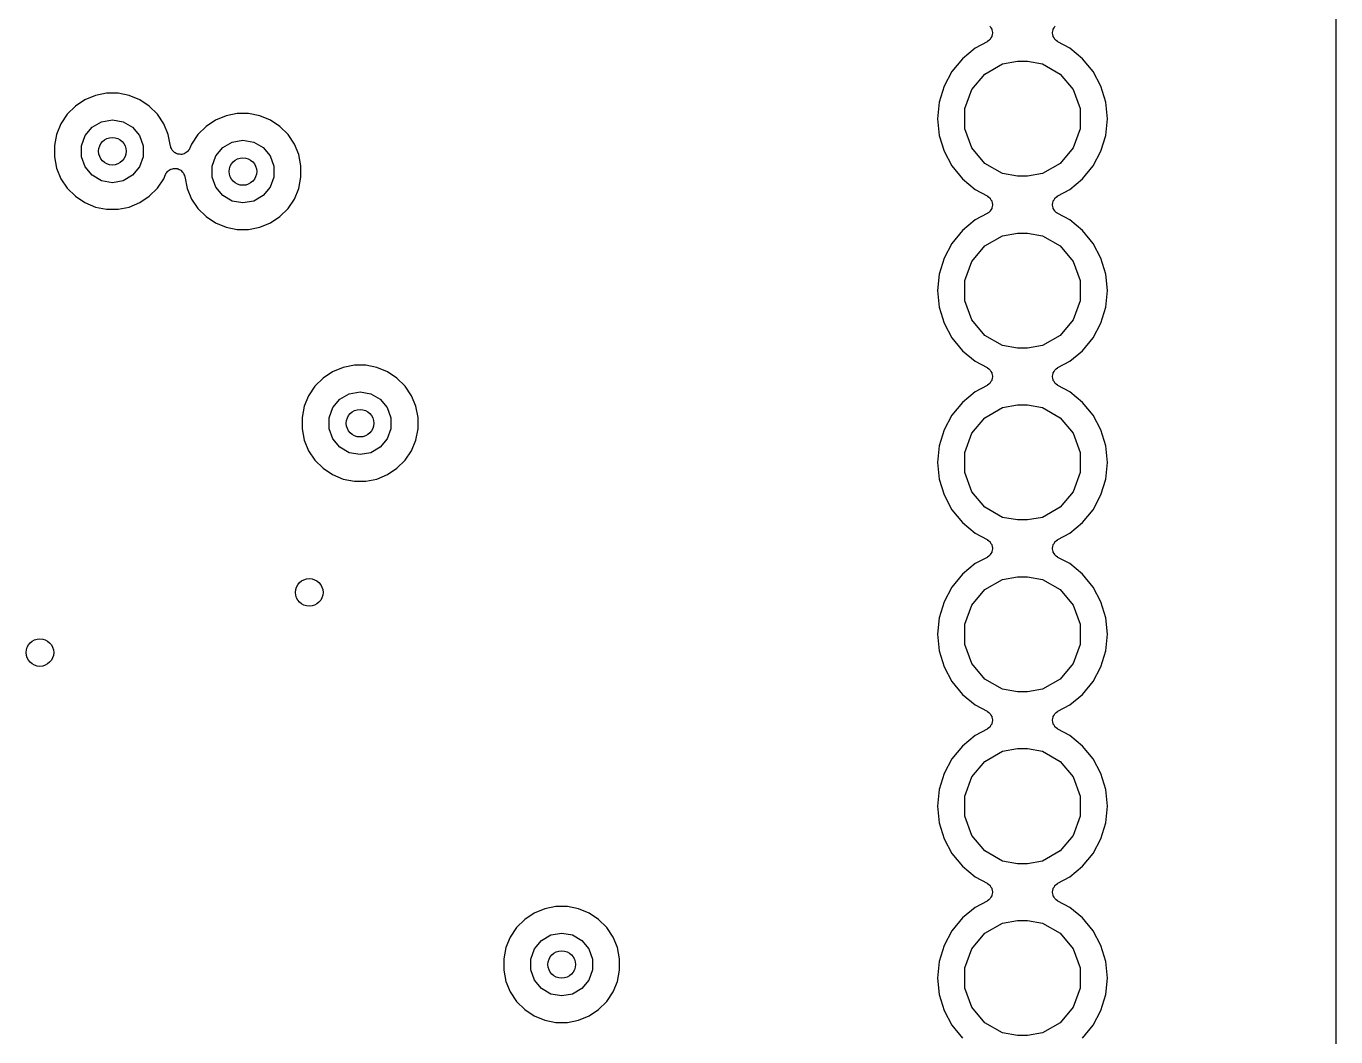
# Model space of a CAD drawing. Extents: x 91.4 to 190.2, y -113.9 to -59.9.
# Drawn here: x 170.17 to 189.52, y -99.22 to -84.28 of the extents above; entities that cross this region are included whole.
import ezdxf

# ---------------------------------------------------------------- set-up
doc = ezdxf.new("R2010")
doc.units = 0
doc.header["$MEASUREMENT"] = 0
doc.layers.add('BLACK', color=7, linetype='CONTINUOUS')

msp = doc.modelspace()

# ---------------------------------------------------------------- linework, layer by layer
at = {"layer": 'BLACK', "linetype": 'CONTINUOUS'}
for p, q in [((189.52, -62.0385), (189.52, -109.157)), ((184.408, -84.2799), (184.41, -84.2841)), ((184.41, -84.2841), (184.414, -84.2874)), ((184.414, -84.2874), (184.424, -84.3061)), ((184.424, -84.3061), (184.435, -84.3241)), ((184.435, -84.3241), (184.436, -84.329)), ((184.436, -84.329), (184.439, -84.3333)), ((184.439, -84.3333), (184.442, -84.3543)), ((184.442, -84.3543), (184.446, -84.3751)), ((184.446, -84.3751), (184.445, -84.38)), ((185.334, -84.3751), (185.338, -84.3543)), ((185.335, -84.38), (185.334, -84.3751)), ((185.338, -84.3543), (185.341, -84.3333)), ((185.341, -84.3333), (185.344, -84.329)), ((185.344, -84.329), (185.345, -84.3241)), ((185.345, -84.3241), (185.356, -84.3061)), ((185.356, -84.3061), (185.366, -84.2874)), ((185.366, -84.2874), (185.37, -84.2841)), ((185.37, -84.2841), (185.372, -84.2799)), ((184.367, -84.5123), (184.192, -84.6056)), ((184.371, -84.5092), (184.367, -84.5123)), ((184.375, -84.5074), (184.371, -84.5092)), ((184.391, -84.4932), (184.375, -84.5074)), ((184.408, -84.4801), (184.391, -84.4932)), ((184.41, -84.4759), (184.408, -84.4801)), ((184.414, -84.4726), (184.41, -84.4759)), ((184.424, -84.4539), (184.414, -84.4726)), ((184.435, -84.4359), (184.424, -84.4539)), ((184.436, -84.431), (184.435, -84.4359)), ((184.439, -84.4267), (184.436, -84.431)), ((184.442, -84.4057), (184.439, -84.4267)), ((184.446, -84.3849), (184.442, -84.4057)), ((184.445, -84.38), (184.446, -84.3849)), ((185.334, -84.3849), (185.335, -84.38)), ((185.338, -84.4057), (185.334, -84.3849)), ((185.341, -84.4267), (185.338, -84.4057)), ((185.344, -84.431), (185.341, -84.4267)), ((185.345, -84.4359), (185.344, -84.431)), ((185.356, -84.4539), (185.345, -84.4359)), ((185.366, -84.4726), (185.356, -84.4539)), ((185.37, -84.4759), (185.366, -84.4726)), ((185.372, -84.4801), (185.37, -84.4759)), ((185.389, -84.4932), (185.372, -84.4801)), ((185.405, -84.5074), (185.389, -84.4932)), ((185.409, -84.5092), (185.405, -84.5074)), ((185.413, -84.5123), (185.409, -84.5092)), ((185.588, -84.6056), (185.413, -84.5123)), ((184.002, -84.7618), (183.846, -84.9522)), ((184.192, -84.6056), (184.002, -84.7618)), ((185.778, -84.7618), (185.588, -84.6056)), ((185.934, -84.9522), (185.778, -84.7618)), ((183.846, -84.9522), (183.73, -85.1693)), ((184.335, -84.9888), (184.595, -84.8389)), ((184.595, -84.8389), (184.816, -84.8)), ((184.816, -84.8), (184.964, -84.8)), ((184.964, -84.8), (185.185, -84.8389)), ((185.185, -84.8389), (185.445, -84.9888)), ((186.05, -85.1693), (185.934, -84.9522)), ((184.143, -85.2184), (184.335, -84.9888)), ((185.445, -84.9888), (185.637, -85.2184)), ((171.19, -85.3057), (171.034, -85.3704)), ((171.356, -85.2728), (171.19, -85.3057)), ((171.524, -85.2728), (171.356, -85.2728)), ((171.69, -85.3057), (171.524, -85.2728)), ((171.846, -85.3704), (171.69, -85.3057)), ((183.73, -85.1693), (183.658, -85.405)), ((184.04, -85.5001), (184.143, -85.2184)), ((185.637, -85.2184), (185.74, -85.5001)), ((186.122, -85.405), (186.05, -85.1693)), ((170.894, -85.4642), (170.774, -85.5836)), ((171.034, -85.3704), (170.894, -85.4642)), ((171.986, -85.4642), (171.846, -85.3704)), ((172.106, -85.5836), (171.986, -85.4642)), ((183.658, -85.405), (183.634, -85.65)), ((184.04, -85.7999), (184.04, -85.5001)), ((185.74, -85.5001), (185.74, -85.7999)), ((186.146, -85.65), (186.122, -85.405)), ((170.68, -85.724), (170.616, -85.88)), ((170.774, -85.5836), (170.68, -85.724)), ((171.142, -85.7744), (171.281, -85.6937)), ((171.281, -85.6937), (171.44, -85.6657)), ((171.44, -85.6657), (171.599, -85.6937)), ((171.599, -85.6937), (171.738, -85.7744)), ((172.2, -85.724), (172.106, -85.5836)), ((172.264, -85.88), (172.2, -85.724)), ((172.964, -85.6704), (172.824, -85.7642)), ((173.12, -85.6057), (172.964, -85.6704)), ((173.286, -85.5728), (173.12, -85.6057)), ((173.454, -85.5728), (173.286, -85.5728)), ((173.62, -85.6057), (173.454, -85.5728)), ((173.776, -85.6704), (173.62, -85.6057)), ((173.916, -85.7642), (173.776, -85.6704)), ((183.634, -85.65), (183.658, -85.895)), ((186.122, -85.895), (186.146, -85.65)), ((170.616, -85.88), (170.583, -86.0456)), ((170.983, -86.0494), (171.038, -85.8979)), ((171.038, -85.8979), (171.142, -85.7744)), ((171.738, -85.7744), (171.842, -85.8979)), ((171.842, -85.8979), (171.897, -86.0494)), ((172.299, -86.0568), (172.264, -85.88)), ((172.704, -85.8836), (172.61, -86.024)), ((172.824, -85.7642), (172.704, -85.8836)), ((174.036, -85.8836), (173.916, -85.7642)), ((174.13, -86.024), (174.036, -85.8836)), ((183.658, -85.895), (183.73, -86.1307)), ((184.143, -86.0816), (184.04, -85.7999)), ((185.74, -85.7999), (185.637, -86.0816)), ((186.05, -86.1307), (186.122, -85.895)), ((170.583, -86.0456), (170.583, -86.2144)), ((170.983, -86.2106), (170.983, -86.0494)), ((171.897, -86.0494), (171.897, -86.2106)), ((172.302, -86.0644), (172.299, -86.0568)), ((172.303, -86.0726), (172.302, -86.0644)), ((172.312, -86.0885), (172.303, -86.0726)), ((172.318, -86.1053), (172.312, -86.0885)), ((172.324, -86.1115), (172.318, -86.1053)), ((172.328, -86.1188), (172.324, -86.1115)), ((172.341, -86.1309), (172.328, -86.1188)), ((172.567, -86.1137), (172.557, -86.1288)), ((172.578, -86.0996), (172.567, -86.1137)), ((172.581, -86.0918), (172.578, -86.0996)), ((172.585, -86.0849), (172.581, -86.0918)), ((172.61, -86.024), (172.585, -86.0849)), ((172.968, -86.1979), (173.072, -86.0744)), ((173.072, -86.0744), (173.211, -85.9937)), ((173.211, -85.9937), (173.37, -85.9657)), ((173.37, -85.9657), (173.529, -85.9937)), ((173.529, -85.9937), (173.668, -86.0744)), ((173.668, -86.0744), (173.772, -86.1979)), ((174.194, -86.18), (174.13, -86.024)), ((184.335, -86.3112), (184.143, -86.0816)), ((185.637, -86.0816), (185.445, -86.3112)), ((170.583, -86.2144), (170.616, -86.38)), ((171.038, -86.3621), (170.983, -86.2106)), ((171.897, -86.2106), (171.842, -86.3621)), ((172.353, -86.1445), (172.341, -86.1309)), ((172.36, -86.1484), (172.353, -86.1445)), ((172.366, -86.154), (172.36, -86.1484)), ((172.383, -86.1609), (172.366, -86.154)), ((172.398, -86.1695), (172.383, -86.1609)), ((172.406, -86.1708), (172.398, -86.1695)), ((172.414, -86.1739), (172.406, -86.1708)), ((172.432, -86.1747), (172.414, -86.1739)), ((172.45, -86.1775), (172.432, -86.1747)), ((172.458, -86.1758), (172.45, -86.1775)), ((172.466, -86.1762), (172.458, -86.1758)), ((172.483, -86.1708), (172.466, -86.1762)), ((172.501, -86.1673), (172.483, -86.1708)), ((172.508, -86.163), (172.501, -86.1673)), ((172.516, -86.1605), (172.508, -86.163)), ((172.53, -86.1496), (172.516, -86.1605)), ((172.545, -86.1403), (172.53, -86.1496)), ((172.551, -86.1338), (172.545, -86.1403)), ((172.557, -86.1288), (172.551, -86.1338)), ((172.913, -86.3494), (172.968, -86.1979)), ((173.772, -86.1979), (173.827, -86.3494)), ((174.227, -86.3456), (174.194, -86.18)), ((183.73, -86.1307), (183.846, -86.3478)), ((184.595, -86.4611), (184.335, -86.3112)), ((185.445, -86.3112), (185.185, -86.4611)), ((185.934, -86.3478), (186.05, -86.1307)), ((170.616, -86.38), (170.68, -86.536)), ((171.142, -86.4856), (171.038, -86.3621)), ((171.281, -86.5663), (171.142, -86.4856)), ((171.738, -86.4856), (171.599, -86.5663)), ((171.842, -86.3621), (171.738, -86.4856)), ((172.2, -86.536), (172.225, -86.4751)), ((172.225, -86.4751), (172.229, -86.4682)), ((172.229, -86.4682), (172.232, -86.4604)), ((172.232, -86.4604), (172.243, -86.4463)), ((172.243, -86.4463), (172.253, -86.4312)), ((172.253, -86.4312), (172.259, -86.4262)), ((172.259, -86.4262), (172.265, -86.4197)), ((172.265, -86.4197), (172.28, -86.4104)), ((172.28, -86.4104), (172.294, -86.3995)), ((172.294, -86.3995), (172.302, -86.397)), ((172.302, -86.397), (172.309, -86.3927)), ((172.309, -86.3927), (172.327, -86.3892)), ((172.327, -86.3892), (172.344, -86.3838)), ((172.344, -86.3838), (172.352, -86.3842)), ((172.352, -86.3842), (172.36, -86.3825)), ((172.36, -86.3825), (172.378, -86.3853)), ((172.378, -86.3853), (172.396, -86.3861)), ((172.396, -86.3861), (172.404, -86.3892)), ((172.404, -86.3892), (172.412, -86.3905)), ((172.412, -86.3905), (172.427, -86.3991)), ((172.427, -86.3991), (172.444, -86.406)), ((172.444, -86.406), (172.45, -86.4116)), ((172.45, -86.4116), (172.457, -86.4155)), ((172.457, -86.4155), (172.469, -86.4291)), ((172.469, -86.4291), (172.482, -86.4412)), ((172.482, -86.4412), (172.486, -86.4485)), ((172.486, -86.4485), (172.492, -86.4547)), ((172.492, -86.4547), (172.498, -86.4715)), ((172.498, -86.4715), (172.507, -86.4874)), ((172.507, -86.4874), (172.508, -86.4956)), ((172.508, -86.4956), (172.511, -86.5032)), ((172.511, -86.5032), (172.546, -86.68)), ((172.913, -86.5106), (172.913, -86.3494)), ((173.827, -86.3494), (173.827, -86.5106)), ((174.227, -86.5144), (174.227, -86.3456)), ((183.846, -86.3478), (184.002, -86.5382)), ((184.816, -86.5), (184.595, -86.4611)), ((184.964, -86.5), (184.816, -86.5)), ((185.185, -86.4611), (184.964, -86.5)), ((185.778, -86.5382), (185.934, -86.3478)), ((170.68, -86.536), (170.774, -86.6764)), ((170.774, -86.6764), (170.894, -86.7958)), ((171.44, -86.5943), (171.281, -86.5663)), ((171.599, -86.5663), (171.44, -86.5943)), ((171.986, -86.7958), (172.106, -86.6764)), ((172.106, -86.6764), (172.2, -86.536)), ((172.546, -86.68), (172.61, -86.836)), ((172.968, -86.6621), (172.913, -86.5106)), ((173.072, -86.7856), (172.968, -86.6621)), ((173.772, -86.6621), (173.668, -86.7856)), ((173.827, -86.5106), (173.772, -86.6621)), ((174.13, -86.836), (174.194, -86.68)), ((174.194, -86.68), (174.227, -86.5144)), ((184.002, -86.5382), (184.192, -86.6944)), ((184.192, -86.6944), (184.367, -86.7877)), ((185.413, -86.7877), (185.588, -86.6944)), ((185.588, -86.6944), (185.778, -86.5382)), ((170.894, -86.7958), (171.034, -86.8896)), ((171.034, -86.8896), (171.19, -86.9543)), ((171.69, -86.9543), (171.846, -86.8896)), ((171.846, -86.8896), (171.986, -86.7958)), ((172.61, -86.836), (172.704, -86.9764)), ((173.211, -86.8663), (173.072, -86.7856)), ((173.37, -86.8943), (173.211, -86.8663)), ((173.529, -86.8663), (173.37, -86.8943)), ((173.668, -86.7856), (173.529, -86.8663)), ((174.036, -86.9764), (174.13, -86.836)), ((184.367, -86.7877), (184.371, -86.7908)), ((184.371, -86.7908), (184.375, -86.7926)), ((184.375, -86.7926), (184.391, -86.8068)), ((184.391, -86.8068), (184.408, -86.8199)), ((184.408, -86.8199), (184.41, -86.8241)), ((184.41, -86.8241), (184.414, -86.8274)), ((184.414, -86.8274), (184.424, -86.8461)), ((184.424, -86.8461), (184.435, -86.8641)), ((184.435, -86.8641), (184.436, -86.869)), ((184.436, -86.869), (184.439, -86.8733)), ((184.439, -86.8733), (184.442, -86.8943)), ((184.442, -86.8943), (184.446, -86.9151)), ((185.334, -86.9151), (185.338, -86.8943)), ((185.338, -86.8943), (185.341, -86.8733)), ((185.341, -86.8733), (185.344, -86.869)), ((185.344, -86.869), (185.345, -86.8641)), ((185.345, -86.8641), (185.356, -86.8461)), ((185.356, -86.8461), (185.366, -86.8274)), ((185.366, -86.8274), (185.37, -86.8241)), ((185.37, -86.8241), (185.372, -86.8199)), ((185.372, -86.8199), (185.389, -86.8068)), ((185.389, -86.8068), (185.405, -86.7926)), ((185.405, -86.7926), (185.409, -86.7908)), ((185.409, -86.7908), (185.413, -86.7877)), ((171.19, -86.9543), (171.356, -86.9872)), ((171.356, -86.9872), (171.524, -86.9872)), ((171.524, -86.9872), (171.69, -86.9543)), ((172.704, -86.9764), (172.824, -87.0958)), ((173.916, -87.0958), (174.036, -86.9764)), ((184.367, -87.0523), (184.192, -87.1456)), ((184.371, -87.0492), (184.367, -87.0523)), ((184.375, -87.0474), (184.371, -87.0492)), ((184.391, -87.0332), (184.375, -87.0474)), ((184.408, -87.0201), (184.391, -87.0332)), ((184.41, -87.0159), (184.408, -87.0201)), ((184.414, -87.0126), (184.41, -87.0159)), ((184.424, -86.9939), (184.414, -87.0126)), ((184.435, -86.9759), (184.424, -86.9939)), ((184.436, -86.971), (184.435, -86.9759)), ((184.439, -86.9667), (184.436, -86.971)), ((184.442, -86.9457), (184.439, -86.9667)), ((184.446, -86.9249), (184.442, -86.9457)), ((184.446, -86.9151), (184.445, -86.92)), ((184.445, -86.92), (184.446, -86.9249)), ((185.335, -86.92), (185.334, -86.9151)), ((185.334, -86.9249), (185.335, -86.92)), ((185.338, -86.9457), (185.334, -86.9249)), ((185.341, -86.9667), (185.338, -86.9457)), ((185.344, -86.971), (185.341, -86.9667)), ((185.345, -86.9759), (185.344, -86.971)), ((185.356, -86.9939), (185.345, -86.9759)), ((185.366, -87.0126), (185.356, -86.9939)), ((185.37, -87.0159), (185.366, -87.0126)), ((185.372, -87.0201), (185.37, -87.0159)), ((185.389, -87.0332), (185.372, -87.0201)), ((185.405, -87.0474), (185.389, -87.0332)), ((185.409, -87.0492), (185.405, -87.0474)), ((185.413, -87.0523), (185.409, -87.0492)), ((185.588, -87.1456), (185.413, -87.0523)), ((172.824, -87.0958), (172.964, -87.1896)), ((172.964, -87.1896), (173.12, -87.2543)), ((173.12, -87.2543), (173.286, -87.2872)), ((173.454, -87.2872), (173.62, -87.2543)), ((173.62, -87.2543), (173.776, -87.1896)), ((173.776, -87.1896), (173.916, -87.0958)), ((184.192, -87.1456), (184.002, -87.3018)), ((185.778, -87.3018), (185.588, -87.1456)), ((173.286, -87.2872), (173.454, -87.2872)), ((184.002, -87.3018), (183.846, -87.4922)), ((184.335, -87.5288), (184.595, -87.3789)), ((184.595, -87.3789), (184.816, -87.34)), ((184.816, -87.34), (184.964, -87.34)), ((184.964, -87.34), (185.185, -87.3789)), ((185.185, -87.3789), (185.445, -87.5288)), ((185.934, -87.4922), (185.778, -87.3018)), ((183.846, -87.4922), (183.73, -87.7093)), ((184.143, -87.7584), (184.335, -87.5288)), ((185.445, -87.5288), (185.637, -87.7584)), ((186.05, -87.7093), (185.934, -87.4922)), ((183.73, -87.7093), (183.658, -87.945)), ((184.04, -88.0401), (184.143, -87.7584)), ((185.637, -87.7584), (185.74, -88.0401)), ((186.122, -87.945), (186.05, -87.7093)), ((183.658, -87.945), (183.634, -88.19)), ((184.04, -88.3399), (184.04, -88.0401)), ((185.74, -88.0401), (185.74, -88.3399)), ((186.146, -88.19), (186.122, -87.945)), ((183.634, -88.19), (183.658, -88.435)), ((186.122, -88.435), (186.146, -88.19)), ((183.658, -88.435), (183.73, -88.6707)), ((184.143, -88.6216), (184.04, -88.3399)), ((185.74, -88.3399), (185.637, -88.6216)), ((186.05, -88.6707), (186.122, -88.435)), ((184.335, -88.8512), (184.143, -88.6216)), ((185.637, -88.6216), (185.445, -88.8512)), ((183.73, -88.6707), (183.846, -88.8878)), ((185.934, -88.8878), (186.05, -88.6707)), ((183.846, -88.8878), (184.002, -89.0782)), ((184.595, -89.0011), (184.335, -88.8512)), ((184.816, -89.04), (184.595, -89.0011)), ((185.185, -89.0011), (184.964, -89.04)), ((185.445, -88.8512), (185.185, -89.0011)), ((185.778, -89.0782), (185.934, -88.8878)), ((184.002, -89.0782), (184.192, -89.2344)), ((184.964, -89.04), (184.816, -89.04)), ((185.588, -89.2344), (185.778, -89.0782)), ((174.694, -89.3904), (174.554, -89.4842)), ((174.85, -89.3257), (174.694, -89.3904)), ((175.016, -89.2928), (174.85, -89.3257)), ((175.184, -89.2928), (175.016, -89.2928)), ((175.35, -89.3257), (175.184, -89.2928)), ((175.506, -89.3904), (175.35, -89.3257)), ((175.646, -89.4842), (175.506, -89.3904)), ((184.192, -89.2344), (184.367, -89.3277)), ((184.367, -89.3277), (184.371, -89.3308)), ((184.371, -89.3308), (184.375, -89.3326)), ((184.375, -89.3326), (184.391, -89.3468)), ((184.391, -89.3468), (184.408, -89.3599)), ((184.408, -89.3599), (184.41, -89.3641)), ((184.41, -89.3641), (184.414, -89.3674)), ((184.414, -89.3674), (184.424, -89.3861)), ((184.424, -89.3861), (184.435, -89.4041)), ((184.435, -89.4041), (184.436, -89.409)), ((184.436, -89.409), (184.439, -89.4133)), ((185.341, -89.4133), (185.344, -89.409)), ((185.344, -89.409), (185.345, -89.4041)), ((185.345, -89.4041), (185.356, -89.3861)), ((185.356, -89.3861), (185.366, -89.3674)), ((185.366, -89.3674), (185.37, -89.3641)), ((185.37, -89.3641), (185.372, -89.3599)), ((185.372, -89.3599), (185.389, -89.3468)), ((185.389, -89.3468), (185.405, -89.3326)), ((185.405, -89.3326), (185.409, -89.3308)), ((185.409, -89.3308), (185.413, -89.3277)), ((185.413, -89.3277), (185.588, -89.2344)), ((174.434, -89.6036), (174.34, -89.744)), ((174.554, -89.4842), (174.434, -89.6036)), ((175.766, -89.6036), (175.646, -89.4842)), ((175.86, -89.744), (175.766, -89.6036)), ((184.367, -89.5923), (184.192, -89.6856)), ((184.371, -89.5892), (184.367, -89.5923)), ((184.375, -89.5874), (184.371, -89.5892)), ((184.391, -89.5732), (184.375, -89.5874)), ((184.408, -89.5601), (184.391, -89.5732)), ((184.41, -89.5559), (184.408, -89.5601)), ((184.414, -89.5526), (184.41, -89.5559)), ((184.424, -89.5339), (184.414, -89.5526)), ((184.435, -89.5159), (184.424, -89.5339)), ((184.436, -89.511), (184.435, -89.5159)), ((184.439, -89.5067), (184.436, -89.511)), ((184.439, -89.4133), (184.442, -89.4343)), ((184.442, -89.4857), (184.439, -89.5067)), ((184.442, -89.4343), (184.446, -89.4551)), ((184.446, -89.4649), (184.442, -89.4857)), ((184.446, -89.4551), (184.445, -89.46)), ((184.445, -89.46), (184.446, -89.4649)), ((185.334, -89.4551), (185.338, -89.4343)), ((185.335, -89.46), (185.334, -89.4551)), ((185.334, -89.4649), (185.335, -89.46)), ((185.338, -89.4857), (185.334, -89.4649)), ((185.338, -89.4343), (185.341, -89.4133)), ((185.341, -89.5067), (185.338, -89.4857)), ((185.344, -89.511), (185.341, -89.5067)), ((185.345, -89.5159), (185.344, -89.511)), ((185.356, -89.5339), (185.345, -89.5159)), ((185.366, -89.5526), (185.356, -89.5339)), ((185.37, -89.5559), (185.366, -89.5526)), ((185.372, -89.5601), (185.37, -89.5559)), ((185.389, -89.5732), (185.372, -89.5601)), ((185.405, -89.5874), (185.389, -89.5732)), ((185.409, -89.5892), (185.405, -89.5874)), ((185.413, -89.5923), (185.409, -89.5892)), ((185.588, -89.6856), (185.413, -89.5923)), ((174.34, -89.744), (174.276, -89.9)), ((174.698, -89.9179), (174.802, -89.7944)), ((174.802, -89.7944), (174.941, -89.7137)), ((174.941, -89.7137), (175.1, -89.6857)), ((175.1, -89.6857), (175.259, -89.7137)), ((175.259, -89.7137), (175.398, -89.7944)), ((175.398, -89.7944), (175.502, -89.9179)), ((175.924, -89.9), (175.86, -89.744)), ((184.192, -89.6856), (184.002, -89.8418)), ((185.778, -89.8418), (185.588, -89.6856)), ((174.276, -89.9), (174.243, -90.0656)), ((174.643, -90.0694), (174.698, -89.9179)), ((175.502, -89.9179), (175.557, -90.0694)), ((175.957, -90.0656), (175.924, -89.9)), ((184.002, -89.8418), (183.846, -90.0322)), ((184.335, -90.0688), (184.595, -89.9189)), ((184.595, -89.9189), (184.816, -89.88)), ((184.816, -89.88), (184.964, -89.88)), ((184.964, -89.88), (185.185, -89.9189)), ((185.185, -89.9189), (185.445, -90.0688)), ((185.934, -90.0322), (185.778, -89.8418)), ((174.243, -90.0656), (174.243, -90.2344)), ((174.643, -90.2306), (174.643, -90.0694)), ((175.557, -90.0694), (175.557, -90.2306)), ((175.957, -90.2344), (175.957, -90.0656)), ((183.846, -90.0322), (183.73, -90.2493)), ((184.143, -90.2984), (184.335, -90.0688)), ((185.445, -90.0688), (185.637, -90.2984)), ((186.05, -90.2493), (185.934, -90.0322)), ((174.243, -90.2344), (174.276, -90.4)), ((174.698, -90.3821), (174.643, -90.2306)), ((175.557, -90.2306), (175.502, -90.3821)), ((175.924, -90.4), (175.957, -90.2344)), ((183.73, -90.2493), (183.658, -90.485)), ((184.04, -90.5801), (184.143, -90.2984)), ((185.637, -90.2984), (185.74, -90.5801)), ((186.122, -90.485), (186.05, -90.2493)), ((174.276, -90.4), (174.34, -90.556)), ((174.34, -90.556), (174.434, -90.6964)), ((174.802, -90.5056), (174.698, -90.3821)), ((174.941, -90.5863), (174.802, -90.5056)), ((175.398, -90.5056), (175.259, -90.5863)), ((175.502, -90.3821), (175.398, -90.5056)), ((175.766, -90.6964), (175.86, -90.556)), ((175.86, -90.556), (175.924, -90.4)), ((183.658, -90.485), (183.634, -90.73)), ((186.146, -90.73), (186.122, -90.485)), ((174.434, -90.6964), (174.554, -90.8158)), ((175.1, -90.6143), (174.941, -90.5863)), ((175.259, -90.5863), (175.1, -90.6143)), ((175.646, -90.8158), (175.766, -90.6964)), ((183.634, -90.73), (183.658, -90.975)), ((184.04, -90.8799), (184.04, -90.5801)), ((185.74, -90.5801), (185.74, -90.8799)), ((186.122, -90.975), (186.146, -90.73)), ((174.554, -90.8158), (174.694, -90.9096)), ((174.694, -90.9096), (174.85, -90.9743)), ((175.35, -90.9743), (175.506, -90.9096)), ((175.506, -90.9096), (175.646, -90.8158)), ((184.143, -91.1616), (184.04, -90.8799)), ((185.74, -90.8799), (185.637, -91.1616)), ((174.85, -90.9743), (175.016, -91.0072)), ((175.016, -91.0072), (175.184, -91.0072)), ((175.184, -91.0072), (175.35, -90.9743)), ((183.658, -90.975), (183.73, -91.2107)), ((186.05, -91.2107), (186.122, -90.975)), ((183.73, -91.2107), (183.846, -91.4278)), ((184.335, -91.3912), (184.143, -91.1616)), ((185.637, -91.1616), (185.445, -91.3912)), ((185.934, -91.4278), (186.05, -91.2107)), ((183.846, -91.4278), (184.002, -91.6182)), ((184.595, -91.5411), (184.335, -91.3912)), ((185.445, -91.3912), (185.185, -91.5411)), ((185.778, -91.6182), (185.934, -91.4278)), ((184.002, -91.6182), (184.192, -91.7744)), ((184.816, -91.58), (184.595, -91.5411)), ((184.964, -91.58), (184.816, -91.58)), ((185.185, -91.5411), (184.964, -91.58)), ((185.588, -91.7744), (185.778, -91.6182)), ((184.192, -91.7744), (184.367, -91.8677)), ((184.367, -91.8677), (184.371, -91.8708)), ((184.371, -91.8708), (184.375, -91.8726)), ((184.375, -91.8726), (184.391, -91.8868)), ((184.391, -91.8868), (184.408, -91.8999)), ((184.408, -91.8999), (184.41, -91.9041)), ((184.41, -91.9041), (184.414, -91.9074)), ((184.414, -91.9074), (184.424, -91.9261)), ((184.424, -91.9261), (184.435, -91.9441)), ((185.345, -91.9441), (185.356, -91.9261)), ((185.356, -91.9261), (185.366, -91.9074)), ((185.366, -91.9074), (185.37, -91.9041)), ((185.37, -91.9041), (185.372, -91.8999)), ((185.372, -91.8999), (185.389, -91.8868)), ((185.389, -91.8868), (185.405, -91.8726)), ((185.405, -91.8726), (185.409, -91.8708)), ((185.409, -91.8708), (185.413, -91.8677)), ((185.413, -91.8677), (185.588, -91.7744)), ((184.391, -92.1132), (184.375, -92.1274)), ((184.408, -92.1001), (184.391, -92.1132)), ((184.41, -92.0959), (184.408, -92.1001)), ((184.414, -92.0926), (184.41, -92.0959)), ((184.424, -92.0739), (184.414, -92.0926)), ((184.435, -92.0559), (184.424, -92.0739)), ((184.435, -91.9441), (184.436, -91.949)), ((184.436, -92.051), (184.435, -92.0559)), ((184.436, -91.949), (184.439, -91.9533)), ((184.439, -92.0467), (184.436, -92.051)), ((184.439, -91.9533), (184.442, -91.9743)), ((184.442, -92.0257), (184.439, -92.0467)), ((184.442, -91.9743), (184.446, -91.9951)), ((184.446, -92.0049), (184.442, -92.0257)), ((184.446, -91.9951), (184.445, -92)), ((184.445, -92), (184.446, -92.0049)), ((185.334, -91.9951), (185.338, -91.9743)), ((185.335, -92), (185.334, -91.9951)), ((185.334, -92.0049), (185.335, -92)), ((185.338, -92.0257), (185.334, -92.0049)), ((185.338, -91.9743), (185.341, -91.9533)), ((185.341, -92.0467), (185.338, -92.0257)), ((185.341, -91.9533), (185.344, -91.949)), ((185.344, -92.051), (185.341, -92.0467)), ((185.344, -91.949), (185.345, -91.9441)), ((185.345, -92.0559), (185.344, -92.051)), ((185.356, -92.0739), (185.345, -92.0559)), ((185.366, -92.0926), (185.356, -92.0739)), ((185.37, -92.0959), (185.366, -92.0926)), ((185.372, -92.1001), (185.37, -92.0959)), ((185.389, -92.1132), (185.372, -92.1001)), ((185.405, -92.1274), (185.389, -92.1132)), ((184.192, -92.2256), (184.002, -92.3818)), ((184.367, -92.1323), (184.192, -92.2256)), ((184.371, -92.1292), (184.367, -92.1323)), ((184.375, -92.1274), (184.371, -92.1292)), ((185.409, -92.1292), (185.405, -92.1274)), ((185.413, -92.1323), (185.409, -92.1292)), ((185.588, -92.2256), (185.413, -92.1323)), ((185.778, -92.3818), (185.588, -92.2256)), ((184.002, -92.3818), (183.846, -92.5722)), ((184.335, -92.6088), (184.595, -92.4589)), ((184.595, -92.4589), (184.816, -92.42)), ((184.816, -92.42), (184.964, -92.42)), ((184.964, -92.42), (185.185, -92.4589)), ((185.185, -92.4589), (185.445, -92.6088)), ((185.934, -92.5722), (185.778, -92.3818)), ((183.846, -92.5722), (183.73, -92.7893)), ((184.143, -92.8384), (184.335, -92.6088)), ((185.445, -92.6088), (185.637, -92.8384)), ((186.05, -92.7893), (185.934, -92.5722)), ((183.73, -92.7893), (183.658, -93.025)), ((184.04, -93.1201), (184.143, -92.8384)), ((185.637, -92.8384), (185.74, -93.1201)), ((186.122, -93.025), (186.05, -92.7893)), ((183.658, -93.025), (183.634, -93.27)), ((186.146, -93.27), (186.122, -93.025)), ((183.634, -93.27), (183.658, -93.515)), ((184.04, -93.4199), (184.04, -93.1201)), ((185.74, -93.1201), (185.74, -93.4199)), ((186.122, -93.515), (186.146, -93.27)), ((184.143, -93.7016), (184.04, -93.4199)), ((185.74, -93.4199), (185.637, -93.7016)), ((183.658, -93.515), (183.73, -93.7507)), ((186.05, -93.7507), (186.122, -93.515)), ((183.73, -93.7507), (183.846, -93.9678)), ((184.335, -93.9312), (184.143, -93.7016)), ((185.637, -93.7016), (185.445, -93.9312)), ((185.934, -93.9678), (186.05, -93.7507)), ((183.846, -93.9678), (184.002, -94.1582)), ((184.595, -94.0811), (184.335, -93.9312)), ((185.445, -93.9312), (185.185, -94.0811)), ((185.778, -94.1582), (185.934, -93.9678)), ((184.002, -94.1582), (184.192, -94.3144)), ((184.816, -94.12), (184.595, -94.0811)), ((184.964, -94.12), (184.816, -94.12)), ((185.185, -94.0811), (184.964, -94.12)), ((185.588, -94.3144), (185.778, -94.1582)), ((184.192, -94.3144), (184.367, -94.4077)), ((184.367, -94.4077), (184.371, -94.4108)), ((184.371, -94.4108), (184.375, -94.4126)), ((184.375, -94.4126), (184.391, -94.4268)), ((184.391, -94.4268), (184.408, -94.4399)), ((184.408, -94.4399), (184.41, -94.4441)), ((185.37, -94.4441), (185.372, -94.4399)), ((185.372, -94.4399), (185.389, -94.4268)), ((185.389, -94.4268), (185.405, -94.4126)), ((185.405, -94.4126), (185.409, -94.4108)), ((185.409, -94.4108), (185.413, -94.4077)), ((185.413, -94.4077), (185.588, -94.3144)), ((184.41, -94.6359), (184.408, -94.6401)), ((184.41, -94.4441), (184.414, -94.4474)), ((184.414, -94.6326), (184.41, -94.6359)), ((184.414, -94.4474), (184.424, -94.4661)), ((184.424, -94.6139), (184.414, -94.6326)), ((184.424, -94.4661), (184.435, -94.4841)), ((184.435, -94.5959), (184.424, -94.6139)), ((184.435, -94.4841), (184.436, -94.489)), ((184.436, -94.591), (184.435, -94.5959)), ((184.436, -94.489), (184.439, -94.4933)), ((184.439, -94.5867), (184.436, -94.591)), ((184.439, -94.4933), (184.442, -94.5143)), ((184.442, -94.5657), (184.439, -94.5867)), ((184.442, -94.5143), (184.446, -94.5351)), ((184.446, -94.5449), (184.442, -94.5657)), ((184.446, -94.5351), (184.445, -94.54)), ((184.445, -94.54), (184.446, -94.5449)), ((185.334, -94.5351), (185.338, -94.5143)), ((185.335, -94.54), (185.334, -94.5351)), ((185.334, -94.5449), (185.335, -94.54)), ((185.338, -94.5657), (185.334, -94.5449)), ((185.338, -94.5143), (185.341, -94.4933)), ((185.341, -94.5867), (185.338, -94.5657)), ((185.341, -94.4933), (185.344, -94.489)), ((185.344, -94.591), (185.341, -94.5867)), ((185.344, -94.489), (185.345, -94.4841)), ((185.345, -94.5959), (185.344, -94.591)), ((185.345, -94.4841), (185.356, -94.4661)), ((185.356, -94.6139), (185.345, -94.5959)), ((185.356, -94.4661), (185.366, -94.4474)), ((185.366, -94.6326), (185.356, -94.6139)), ((185.366, -94.4474), (185.37, -94.4441)), ((185.37, -94.6359), (185.366, -94.6326)), ((185.372, -94.6401), (185.37, -94.6359)), ((184.192, -94.7656), (184.002, -94.9218)), ((184.367, -94.6723), (184.192, -94.7656)), ((184.371, -94.6692), (184.367, -94.6723)), ((184.375, -94.6674), (184.371, -94.6692)), ((184.391, -94.6532), (184.375, -94.6674)), ((184.408, -94.6401), (184.391, -94.6532)), ((185.389, -94.6532), (185.372, -94.6401)), ((185.405, -94.6674), (185.389, -94.6532)), ((185.409, -94.6692), (185.405, -94.6674)), ((185.413, -94.6723), (185.409, -94.6692)), ((185.588, -94.7656), (185.413, -94.6723)), ((185.778, -94.9218), (185.588, -94.7656)), ((184.002, -94.9218), (183.846, -95.1122)), ((184.335, -95.1488), (184.595, -94.9989)), ((184.595, -94.9989), (184.816, -94.96)), ((184.816, -94.96), (184.964, -94.96)), ((184.964, -94.96), (185.185, -94.9989)), ((185.185, -94.9989), (185.445, -95.1488)), ((185.934, -95.1122), (185.778, -94.9218)), ((183.846, -95.1122), (183.73, -95.3293)), ((184.143, -95.3784), (184.335, -95.1488)), ((185.445, -95.1488), (185.637, -95.3784)), ((186.05, -95.3293), (185.934, -95.1122)), ((183.73, -95.3293), (183.658, -95.565)), ((184.04, -95.6601), (184.143, -95.3784)), ((185.637, -95.3784), (185.74, -95.6601)), ((186.122, -95.565), (186.05, -95.3293)), ((183.658, -95.565), (183.634, -95.81)), ((186.146, -95.81), (186.122, -95.565)), ((184.04, -95.9599), (184.04, -95.6601)), ((185.74, -95.6601), (185.74, -95.9599)), ((183.634, -95.81), (183.658, -96.055)), ((184.143, -96.2416), (184.04, -95.9599)), ((185.74, -95.9599), (185.637, -96.2416)), ((186.122, -96.055), (186.146, -95.81)), ((183.658, -96.055), (183.73, -96.2907)), ((186.05, -96.2907), (186.122, -96.055)), ((183.73, -96.2907), (183.846, -96.5078)), ((184.335, -96.4712), (184.143, -96.2416)), ((185.637, -96.2416), (185.445, -96.4712)), ((185.934, -96.5078), (186.05, -96.2907)), ((183.846, -96.5078), (184.002, -96.6982)), ((184.595, -96.6211), (184.335, -96.4712)), ((185.445, -96.4712), (185.185, -96.6211)), ((185.778, -96.6982), (185.934, -96.5078)), ((184.002, -96.6982), (184.192, -96.8544)), ((184.816, -96.66), (184.595, -96.6211)), ((184.964, -96.66), (184.816, -96.66)), ((185.185, -96.6211), (184.964, -96.66)), ((185.588, -96.8544), (185.778, -96.6982)), ((184.192, -96.8544), (184.367, -96.9477)), ((184.367, -96.9477), (184.371, -96.9508)), ((184.371, -96.9508), (184.375, -96.9526)), ((184.375, -96.9526), (184.391, -96.9668)), ((185.389, -96.9668), (185.405, -96.9526)), ((185.405, -96.9526), (185.409, -96.9508)), ((185.409, -96.9508), (185.413, -96.9477)), ((185.413, -96.9477), (185.588, -96.8544)), ((184.391, -96.9668), (184.408, -96.9799)), ((184.408, -96.9799), (184.41, -96.9841)), ((184.41, -96.9841), (184.414, -96.9874)), ((184.414, -96.9874), (184.424, -97.0061)), ((184.424, -97.0061), (184.435, -97.0241)), ((184.435, -97.1359), (184.424, -97.1539)), ((184.435, -97.0241), (184.436, -97.029)), ((184.436, -97.131), (184.435, -97.1359)), ((184.436, -97.029), (184.439, -97.0333)), ((184.439, -97.1267), (184.436, -97.131)), ((184.439, -97.0333), (184.442, -97.0543)), ((184.442, -97.1057), (184.439, -97.1267)), ((184.442, -97.0543), (184.446, -97.0751)), ((184.446, -97.0849), (184.442, -97.1057)), ((184.446, -97.0751), (184.445, -97.08)), ((184.445, -97.08), (184.446, -97.0849)), ((185.334, -97.0751), (185.338, -97.0543)), ((185.335, -97.08), (185.334, -97.0751)), ((185.334, -97.0849), (185.335, -97.08)), ((185.338, -97.1057), (185.334, -97.0849)), ((185.338, -97.0543), (185.341, -97.0333)), ((185.341, -97.1267), (185.338, -97.1057)), ((185.341, -97.0333), (185.344, -97.029)), ((185.344, -97.131), (185.341, -97.1267)), ((185.344, -97.029), (185.345, -97.0241)), ((185.345, -97.1359), (185.344, -97.131)), ((185.345, -97.0241), (185.356, -97.0061)), ((185.356, -97.1539), (185.345, -97.1359)), ((185.356, -97.0061), (185.366, -96.9874)), ((185.366, -96.9874), (185.37, -96.9841)), ((185.37, -96.9841), (185.372, -96.9799)), ((185.372, -96.9799), (185.389, -96.9668)), ((177.83, -97.3257), (177.674, -97.3904)), ((177.996, -97.2928), (177.83, -97.3257)), ((178.164, -97.2928), (177.996, -97.2928)), ((178.33, -97.3257), (178.164, -97.2928)), ((178.486, -97.3904), (178.33, -97.3257)), ((184.192, -97.3056), (184.002, -97.4618)), ((184.367, -97.2123), (184.192, -97.3056)), ((184.371, -97.2092), (184.367, -97.2123)), ((184.375, -97.2074), (184.371, -97.2092)), ((184.391, -97.1932), (184.375, -97.2074)), ((184.408, -97.1801), (184.391, -97.1932)), ((184.41, -97.1759), (184.408, -97.1801)), ((184.414, -97.1726), (184.41, -97.1759)), ((184.424, -97.1539), (184.414, -97.1726)), ((185.366, -97.1726), (185.356, -97.1539)), ((185.37, -97.1759), (185.366, -97.1726)), ((185.372, -97.1801), (185.37, -97.1759)), ((185.389, -97.1932), (185.372, -97.1801)), ((185.405, -97.2074), (185.389, -97.1932)), ((185.409, -97.2092), (185.405, -97.2074)), ((185.413, -97.2123), (185.409, -97.2092)), ((185.588, -97.3056), (185.413, -97.2123)), ((185.778, -97.4618), (185.588, -97.3056)), ((177.534, -97.4842), (177.414, -97.6036)), ((177.674, -97.3904), (177.534, -97.4842)), ((178.626, -97.4842), (178.486, -97.3904)), ((178.746, -97.6036), (178.626, -97.4842)), ((184.002, -97.4618), (183.846, -97.6522)), ((184.335, -97.6888), (184.595, -97.5389)), ((184.595, -97.5389), (184.816, -97.5)), ((184.816, -97.5), (184.964, -97.5)), ((184.964, -97.5), (185.185, -97.5389)), ((185.185, -97.5389), (185.445, -97.6888)), ((185.934, -97.6522), (185.778, -97.4618)), ((177.414, -97.6036), (177.32, -97.744)), ((177.782, -97.7944), (177.921, -97.7137)), ((177.921, -97.7137), (178.08, -97.6857)), ((178.08, -97.6857), (178.239, -97.7137)), ((178.239, -97.7137), (178.378, -97.7944)), ((178.84, -97.744), (178.746, -97.6036)), ((183.846, -97.6522), (183.73, -97.8693)), ((184.143, -97.9184), (184.335, -97.6888)), ((185.445, -97.6888), (185.637, -97.9184)), ((186.05, -97.8693), (185.934, -97.6522)), ((177.256, -97.9), (177.223, -98.0656)), ((177.32, -97.744), (177.256, -97.9)), ((177.623, -98.0694), (177.678, -97.9179)), ((177.678, -97.9179), (177.782, -97.7944)), ((178.378, -97.7944), (178.482, -97.9179)), ((178.482, -97.9179), (178.537, -98.0694)), ((178.904, -97.9), (178.84, -97.744)), ((178.937, -98.0656), (178.904, -97.9)), ((183.73, -97.8693), (183.658, -98.105)), ((184.04, -98.2001), (184.143, -97.9184)), ((185.637, -97.9184), (185.74, -98.2001)), ((186.122, -98.105), (186.05, -97.8693)), ((177.223, -98.0656), (177.223, -98.2344)), ((177.623, -98.2306), (177.623, -98.0694)), ((178.537, -98.0694), (178.537, -98.2306)), ((178.937, -98.2344), (178.937, -98.0656)), ((183.658, -98.105), (183.634, -98.35)), ((186.146, -98.35), (186.122, -98.105)), ((177.223, -98.2344), (177.256, -98.4)), ((177.678, -98.3821), (177.623, -98.2306)), ((178.537, -98.2306), (178.482, -98.3821)), ((178.904, -98.4), (178.937, -98.2344)), ((184.04, -98.4999), (184.04, -98.2001)), ((185.74, -98.2001), (185.74, -98.4999)), ((177.256, -98.4), (177.32, -98.556)), ((177.782, -98.5056), (177.678, -98.3821)), ((177.921, -98.5863), (177.782, -98.5056)), ((178.378, -98.5056), (178.239, -98.5863)), ((178.482, -98.3821), (178.378, -98.5056)), ((178.84, -98.556), (178.904, -98.4)), ((183.634, -98.35), (183.658, -98.595)), ((184.143, -98.7816), (184.04, -98.4999)), ((185.74, -98.4999), (185.637, -98.7816)), ((186.122, -98.595), (186.146, -98.35)), ((177.32, -98.556), (177.414, -98.6964)), ((177.414, -98.6964), (177.534, -98.8158)), ((178.08, -98.6143), (177.921, -98.5863)), ((178.239, -98.5863), (178.08, -98.6143)), ((178.626, -98.8158), (178.746, -98.6964)), ((178.746, -98.6964), (178.84, -98.556)), ((183.658, -98.595), (183.73, -98.8307)), ((186.05, -98.8307), (186.122, -98.595)), ((177.534, -98.8158), (177.674, -98.9096)), ((178.486, -98.9096), (178.626, -98.8158)), ((183.73, -98.8307), (183.846, -99.0478)), ((184.335, -99.0112), (184.143, -98.7816)), ((185.637, -98.7816), (185.445, -99.0112)), ((185.934, -99.0478), (186.05, -98.8307)), ((177.674, -98.9096), (177.83, -98.9743)), ((177.83, -98.9743), (177.996, -99.0072)), ((177.996, -99.0072), (178.164, -99.0072)), ((178.164, -99.0072), (178.33, -98.9743)), ((178.33, -98.9743), (178.486, -98.9096)), ((183.846, -99.0478), (184.002, -99.2382)), ((184.595, -99.1611), (184.335, -99.0112)), ((185.445, -99.0112), (185.185, -99.1611)), ((185.778, -99.2382), (185.934, -99.0478)), ((184.816, -99.2), (184.595, -99.1611)), ((184.964, -99.2), (184.816, -99.2)), ((185.185, -99.1611), (184.964, -99.2))]:
    msp.add_line(p, q, dxfattribs=at)
at = {"layer": 'BLACK'}
for centre in [(171.44, -86.13), (173.37, -86.43), (175.1, -90.15), (174.35, -92.65), (170.37, -93.54), (178.08, -98.15)]:
    msp.add_circle(centre, 0.2032, dxfattribs=at)

doc.saveas('drawing.dxf')
